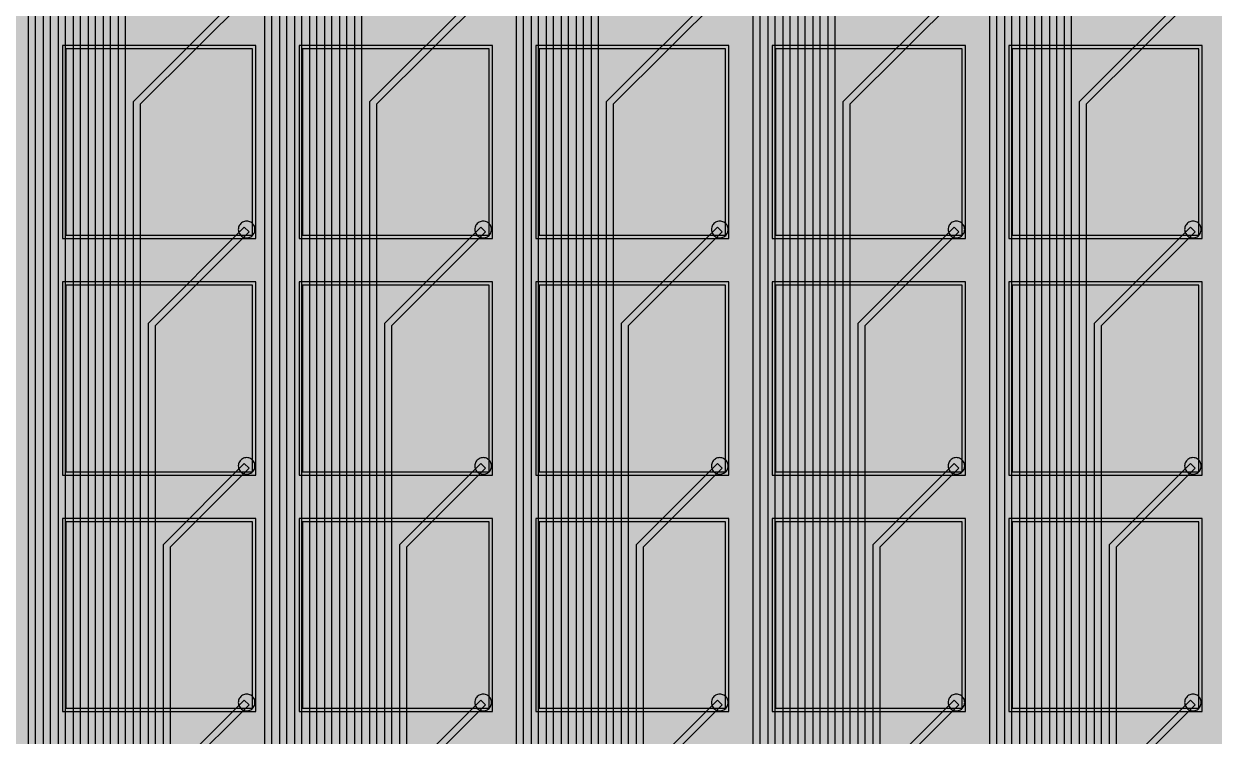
# Model space of a CAD drawing. Header units: metres. Extents: x -7231 to 10969, y -37556 to 1873.
# Drawn here: x 1692.4 to 2049.6, y 848.6 to 1062.5 of the extents above; entities that cross this region are included whole.
import ezdxf

# ---------------------------------------------------------------- set-up
doc = ezdxf.new("R2010")
doc.units = ezdxf.units.M
for name, color, linetype in [('Etching', 1, 'CONTINUOUS'), ('EtchingPad', 2, 'CONTINUOUS'), ('Metal1', 4, 'CONTINUOUS'), ('Metal2', 3, 'CONTINUOUS'), ('Polyimide', 7, 'CONTINUOUS')]:
    doc.layers.add(name, color=color, linetype=linetype)

msp = doc.modelspace()

# ---------------------------------------------------------------- hatches: boundary and pattern name
at = {"layer": 'Polyimide'}
msp.add_hatch(color=7, dxfattribs=at).paths.add_polyline_path([(4065.69, -468), (4066.67, -501.99), (4068.51, -535.99), (4071.41, -569.99), (4075.54, -603.99), (4081.04, -637.99), (4088.01, -671.99), (4096.52, -705.98), (4106.62, -739.98), (4118.33, -773.98), (4131.63, -807.98), (4146.49, -841.98), (4162.87, -875.98), (4180.68, -909.97), (4199.83, -943.97), (4220.22, -977.97), (4241.73, -1011.97), (4264.21, -1045.97), (4287.52, -1079.96), (4311.51, -1113.96), (4336.01, -1147.96), (4360.86, -1181.96), (4385.88, -1215.96), (4410.89, -1249.96), (4435.74, -1283.95), (4460.24, -1317.95), (4484.23, -1351.95), (4507.54, -1385.95), (4530.02, -1419.95), (4551.53, -1453.94), (4571.92, -1487.94), (4591.07, -1521.94), (4608.88, -1555.94), (4625.26, -1589.94), (4640.12, -1623.94), (4653.42, -1657.93), (4665.13, -1691.93), (4675.23, -1725.93), (4683.74, -1759.93), (4690.71, -1793.93), (4696.21, -1827.93), (4700.34, -1861.92), (4703.24, -1895.92), (4705.08, -1929.92), (4706.06, -1963.92), (4706.44, -1997.92), (4706.5, -2031.91), (4706.5, -4793.02), (4709.95, -4838.39), (4720.22, -4882.71), (4737.08, -4924.98), (4760.13, -4964.2), (4788.85, -4999.49), (4822.58, -5030.03), (4860.53, -5055.12), (4901.85, -5074.18), (4901.85, -5074.18), (4970.68, -5105.23), (5034.7, -5145.26), (5092.76, -5193.54), (5143.8, -5249.19), (5186.89, -5311.2), (5221.24, -5378.44), (5246.23, -5449.69), (5261.41, -5523.66), (5266.5, -5599), (5261.41, -5674.34), (5246.23, -5748.31), (5221.24, -5819.56), (5186.89, -5886.8), (5143.8, -5948.81), (5092.76, -6004.46), (5034.7, -6052.74), (4970.68, -6092.77), (4901.85, -6123.82), (4860.53, -6142.88), (4822.58, -6167.97), (4788.85, -6198.51), (4760.13, -6233.8), (4737.08, -6273.02), (4720.22, -6315.29), (4709.95, -6359.61), (4706.5, -6404.98), (4706.5, -9221.52), (4709.95, -9266.88), (4720.22, -9311.21), (4737.08, -9353.47), (4760.13, -9392.7), (4788.85, -9427.98), (4822.58, -9458.52), (4860.53, -9483.61), (4901.85, -9502.67), (4970.68, -9533.72), (5034.7, -9573.75), (5092.76, -9622.03), (5143.8, -9677.68), (5186.89, -9739.69), (5221.24, -9806.94), (5246.23, -9878.19), (5261.41, -9952.16), (5266.5, -10027.49), (5261.41, -10102.83), (5246.23, -10176.8), (5221.24, -10248.05), (5186.89, -10315.3), (5143.8, -10377.31), (5092.76, -10432.96), (5034.7, -10481.24), (4970.68, -10521.27), (4901.85, -10552.32), (4860.53, -10571.38), (4822.58, -10596.46), (4788.85, -10627), (4760.13, -10662.29), (4737.08, -10701.52), (4720.22, -10743.78), (4709.95, -10788.1), (4706.5, -10833.47), (4706.5, -13650.01), (4709.95, -13695.38), (4720.22, -13739.7), (4737.08, -13781.96), (4760.13, -13821.19), (4788.85, -13856.48), (4822.58, -13887.02), (4860.53, -13912.11), (4901.85, -13931.17), (4970.68, -13962.22), (5034.7, -14002.25), (5092.76, -14050.53), (5143.8, -14106.18), (5186.89, -14168.19), (5221.24, -14235.43), (5246.23, -14306.68), (5261.41, -14380.65), (5266.5, -14455.99), (5261.41, -14531.33), (5246.23, -14605.29), (5221.24, -14676.55), (5186.89, -14743.79), (5143.8, -14805.8), (5092.76, -14861.45), (5034.7, -14909.73), (4970.68, -14949.76), (4901.85, -14980.81), (4860.53, -14999.87), (4822.58, -15024.96), (4788.85, -15055.5), (4760.13, -15090.79), (4737.08, -15130.01), (4720.22, -15172.27), (4709.95, -15216.6), (4706.5, -15261.97), (4706.5, -15455.99), (4720.95, -15750.04), (4764.14, -16041.26), (4835.68, -16326.84), (4934.86, -16604.04), (5060.74, -16870.18), (5212.09, -17122.7), (5387.47, -17359.17), (5585.18, -17577.31), (5803.32, -17775.02), (6039.79, -17950.4), (6292.31, -18101.75), (6558.45, -18227.63), (6835.65, -18326.81), (7121.23, -18398.34), (7412.45, -18441.54), (7706.5, -18455.99), (9969.01, -18455.99), (10047.42, -18459.84), (10125.08, -18471.36), (10201.23, -18490.44), (10275.15, -18516.89), (10346.12, -18550.45), (10413.46, -18590.81), (10476.52, -18637.58), (10534.69, -18690.3), (10587.41, -18748.47), (10634.18, -18811.53), (10674.54, -18878.87), (10708.11, -18949.84), (10734.56, -19023.76), (10753.63, -19099.92), (10765.15, -19177.58), (10769.01, -19255.99), (10769.01, -20895.8), (10730.24, -20951.41), (10694.6, -21009.08), (10662.21, -21068.63), (10633.17, -21129.89), (10607.55, -21192.66), (10585.45, -21256.74), (10566.93, -21321.96), (10552.05, -21388.09), (10540.84, -21454.95), (10533.35, -21522.33), (10529.6, -21590.02), (10529.6, -21657.81), (10533.35, -21725.5), (10540.84, -21792.87), (10552.05, -21859.73), (10566.93, -21925.87), (10585.45, -21991.08), (10607.55, -22055.17), (10633.17, -22117.94), (10662.21, -22179.19), (10694.6, -22238.74), (10730.24, -22296.41), (10769.01, -22352.03), (10769.01, -32454.24), (10728.74, -32510.49), (10691.72, -32568.92), (10658.05, -32629.35), (10627.85, -32691.58), (10601.2, -32755.42), (10578.21, -32820.67), (10558.93, -32887.1), (10543.44, -32954.52), (10531.77, -33022.71), (10523.97, -33091.44), (10520.07, -33160.51), (10520.07, -33229.69), (10523.97, -33298.75), (10531.77, -33367.49), (10543.44, -33435.67), (10558.93, -33503.09), (10578.21, -33569.53), (10601.2, -33634.77), (10627.85, -33698.61), (10658.05, -33760.85), (10691.72, -33821.28), (10728.74, -33879.71), (10769.01, -33935.96), (10769.01, -36556), (10765.15, -36634.41), (10753.63, -36712.07), (10734.56, -36788.23), (10708.11, -36862.15), (10674.54, -36933.12), (10634.18, -37000.46), (10587.41, -37063.51), (10534.69, -37121.69), (10476.52, -37174.41), (10413.46, -37221.18), (10346.12, -37261.54), (10275.15, -37295.1), (10201.23, -37321.55), (10125.08, -37340.63), (10047.42, -37352.15), (9969.01, -37356), (-6231.01, -37356), (-6309.42, -37352.15), (-6387.08, -37340.63), (-6463.23, -37321.55), (-6537.15, -37295.1), (-6608.12, -37261.54), (-6675.46, -37221.18), (-6738.52, -37174.41), (-6796.69, -37121.69), (-6849.41, -37063.51), (-6896.18, -37000.46), (-6936.54, -36933.12), (-6970.11, -36862.15), (-6996.56, -36788.23), (-7015.63, -36712.07), (-7027.15, -36634.41), (-7031.01, -36556), (-7031.01, -33936), (-6990.74, -33879.75), (-6953.7, -33821.31), (-6920.03, -33760.88), (-6889.82, -33698.64), (-6863.18, -33634.8), (-6840.18, -33569.55), (-6820.9, -33503.11), (-6805.4, -33435.69), (-6793.74, -33367.49), (-6785.94, -33298.75), (-6782.03, -33229.68), (-6782.03, -33160.5), (-6785.94, -33091.43), (-6793.74, -33022.69), (-6805.4, -32954.5), (-6820.9, -32887.07), (-6840.18, -32820.63), (-6863.18, -32755.39), (-6889.82, -32691.54), (-6920.03, -32629.3), (-6953.7, -32568.87), (-6990.74, -32510.43), (-7031.01, -32454.18), (-7031.01, -22364.83), (-6990.74, -22308.58), (-6953.7, -22250.14), (-6920.03, -22189.71), (-6889.82, -22127.47), (-6863.18, -22063.62), (-6840.18, -21998.38), (-6820.9, -21931.94), (-6805.4, -21864.51), (-6793.74, -21796.32), (-6785.94, -21727.58), (-6782.03, -21658.51), (-6782.03, -21589.33), (-6785.94, -21520.26), (-6793.74, -21451.52), (-6805.4, -21383.32), (-6820.9, -21315.9), (-6840.18, -21249.46), (-6863.18, -21184.21), (-6889.82, -21120.37), (-6920.03, -21058.13), (-6953.7, -20997.7), (-6990.74, -20939.26), (-7031.01, -20883.01), (-7031.01, -19255.99), (-7027.15, -19177.58), (-7015.63, -19099.92), (-6996.56, -19023.76), (-6970.11, -18949.84), (-6936.54, -18878.87), (-6896.18, -18811.53), (-6849.41, -18748.47), (-6796.69, -18690.3), (-6738.52, -18637.58), (-6675.46, -18590.81), (-6608.12, -18550.45), (-6537.15, -18516.89), (-6463.23, -18490.44), (-6387.08, -18471.36), (-6309.42, -18459.84), (-6231.01, -18455.99), (-3968.5, -18455.99), (-3674.45, -18441.54), (-3383.23, -18398.34), (-3097.65, -18326.81), (-2820.45, -18227.63), (-2554.31, -18101.75), (-2301.79, -17950.4), (-2065.32, -17775.02), (-1847.18, -17577.31), (-1649.47, -17359.17), (-1474.09, -17122.7), (-1322.74, -16870.18), (-1196.86, -16604.04), (-1097.68, -16326.84), (-1026.14, -16041.26), (-982.95, -15750.04), (-968.5, -15455.99), (-968.5, -15261.97), (-971.95, -15216.6), (-982.22, -15172.27), (-999.08, -15130.01), (-1022.13, -15090.79), (-1050.85, -15055.5), (-1084.58, -15024.96), (-1122.53, -14999.87), (-1163.85, -14980.81), (-1232.68, -14949.76), (-1296.7, -14909.73), (-1354.76, -14861.45), (-1405.8, -14805.8), (-1448.89, -14743.79), (-1483.24, -14676.55), (-1508.23, -14605.29), (-1523.41, -14531.33), (-1528.5, -14455.99), (-1523.41, -14380.65), (-1508.23, -14306.68), (-1483.24, -14235.43), (-1448.89, -14168.19), (-1405.8, -14106.18), (-1354.76, -14050.53), (-1296.7, -14002.25), (-1232.68, -13962.22), (-1163.85, -13931.17), (-1122.53, -13912.11), (-1084.58, -13887.02), (-1050.85, -13856.48), (-1022.13, -13821.19), (-999.08, -13781.96), (-982.22, -13739.7), (-971.95, -13695.38), (-968.5, -13650.01), (-968.5, -12309.64), (-971.95, -12264.27), (-982.22, -12219.94), (-999.08, -12177.68), (-1022.13, -12138.46), (-1050.85, -12103.17), (-1084.58, -12072.63), (-1122.53, -12047.54), (-1163.85, -12028.48), (-1232.68, -11997.43), (-1296.7, -11957.4), (-1354.76, -11909.12), (-1405.8, -11853.47), (-1448.89, -11791.46), (-1483.24, -11724.22), (-1508.23, -11652.96), (-1523.41, -11579), (-1528.5, -11503.66), (-1523.41, -11428.32), (-1508.23, -11354.35), (-1483.24, -11283.1), (-1448.89, -11215.86), (-1405.8, -11153.85), (-1354.76, -11098.2), (-1296.7, -11049.92), (-1232.68, -11009.89), (-1163.85, -10978.84), (-1122.53, -10959.78), (-1084.58, -10934.69), (-1050.85, -10904.15), (-1022.13, -10868.86), (-999.08, -10829.63), (-982.22, -10787.37), (-971.95, -10743.05), (-968.5, -10697.68), (-968.5, -9357.31), (-971.95, -9311.94), (-982.22, -9267.62), (-999.08, -9225.35), (-1022.13, -9186.13), (-1050.85, -9150.84), (-1084.58, -9120.3), (-1122.53, -9095.21), (-1163.85, -9076.15), (-1163.85, -9076.15), (-1232.68, -9045.1), (-1296.7, -9005.07), (-1354.76, -8956.79), (-1405.8, -8901.14), (-1448.89, -8839.13), (-1483.24, -8771.89), (-1508.23, -8700.64), (-1523.41, -8626.67), (-1528.5, -8551.33), (-1523.41, -8475.99), (-1508.23, -8402.02), (-1483.24, -8330.77), (-1448.89, -8263.53), (-1405.8, -8201.52), (-1354.76, -8145.87), (-1296.7, -8097.59), (-1232.68, -8057.56), (-1163.85, -8026.51), (-1163.85, -8026.51), (-1122.53, -8007.45), (-1084.58, -7982.36), (-1050.85, -7951.82), (-1022.13, -7916.53), (-999.08, -7877.31), (-982.22, -7835.04), (-971.95, -7790.72), (-968.5, -7745.35), (-968.5, -6404.98), (-971.95, -6359.61), (-982.22, -6315.29), (-999.08, -6273.02), (-1022.13, -6233.8), (-1050.85, -6198.51), (-1084.58, -6167.97), (-1122.53, -6142.88), (-1163.85, -6123.82), (-1163.85, -6123.82), (-1232.68, -6092.77), (-1296.7, -6052.74), (-1354.76, -6004.46), (-1405.8, -5948.81), (-1448.89, -5886.8), (-1483.24, -5819.56), (-1508.23, -5748.31), (-1523.41, -5674.34), (-1528.5, -5599), (-1523.41, -5523.66), (-1508.23, -5449.69), (-1483.24, -5378.44), (-1448.89, -5311.2), (-1405.8, -5249.19), (-1354.76, -5193.54), (-1296.7, -5145.26), (-1232.68, -5105.23), (-1163.85, -5074.18), (-1163.85, -5074.18), (-1122.53, -5055.12), (-1084.58, -5030.03), (-1050.85, -4999.49), (-1022.13, -4964.2), (-999.08, -4924.98), (-982.22, -4882.71), (-971.95, -4838.39), (-968.5, -4793.02), (-968.5, -2031.91), (-968.44, -1997.92), (-968.06, -1963.92), (-967.05, -1929.92), (-965.18, -1895.92), (-962.22, -1861.92), (-958.01, -1827.93), (-952.41, -1793.93), (-945.31, -1759.93), (-936.64, -1725.93), (-926.35, -1691.93), (-914.43, -1657.93), (-900.88, -1623.94), (-885.74, -1589.94), (-869.05, -1555.94), (-850.91, -1521.94), (-831.4, -1487.94), (-810.63, -1453.94), (-788.72, -1419.95), (-765.82, -1385.95), (-742.07, -1351.95), (-717.63, -1317.95), (-692.67, -1283.95), (-667.36, -1249.96), (-641.88, -1215.96), (-616.39, -1181.96), (-591.08, -1147.96), (-566.12, -1113.96), (-541.68, -1079.96), (-517.93, -1045.97), (-495.03, -1011.97), (-473.12, -977.97), (-452.35, -943.97), (-432.84, -909.97), (-414.7, -875.98), (-398.01, -841.98), (-382.87, -807.98), (-369.32, -773.98), (-357.4, -739.98), (-347.11, -705.98), (-338.44, -671.99), (-331.34, -637.99), (-325.74, -603.99), (-321.53, -569.99), (-318.57, -535.99), (-316.7, -501.99), (-315.69, -468), (-315.31, -434), (-315.25, -400), (-315.25, 401), (-315.25, 451), (-315.25, 1644), (-270.25, 1644), (-270.03, 1637.13), (-269.35, 1630.29), (-268.23, 1623.52), (-266.67, 1616.82), (-264.68, 1610.25), (-262.26, 1603.82), (-259.42, 1597.56), (-256.18, 1591.5), (-252.55, 1585.67), (-248.55, 1580.08), (-244.19, 1574.77), (-239.5, 1569.75), (-234.48, 1565.06), (-229.17, 1560.7), (-223.58, 1556.7), (-217.75, 1553.07), (-211.69, 1549.83), (-205.43, 1546.99), (-199, 1544.57), (-192.43, 1542.58), (-185.73, 1541.02), (-178.96, 1539.9), (-172.12, 1539.22), (-165.25, 1539), (-158.38, 1539.22), (-151.54, 1539.9), (-144.77, 1541.02), (-138.07, 1542.58), (-131.5, 1544.57), (-125.07, 1546.99), (-118.81, 1549.83), (-112.75, 1553.07), (-106.92, 1556.7), (-101.33, 1560.7), (-96.02, 1565.06), (-91, 1569.75), (-86.31, 1574.77), (-81.95, 1580.08), (-77.95, 1585.67), (-74.32, 1591.5), (-71.08, 1597.56), (-68.24, 1603.82), (-65.82, 1610.25), (-63.83, 1616.82), (-62.27, 1623.52), (-61.15, 1630.29), (-60.47, 1637.13), (-60.25, 1644), (1853, 1644), (1853, 1573), (3815.25, 1573), (3815.46, 1579.54), (3816.11, 1586.05), (3817.17, 1592.51), (3818.66, 1598.88), (3820.56, 1605.14), (3822.86, 1611.27), (3825.56, 1617.23), (3828.65, 1623), (3832.1, 1628.56), (3835.91, 1633.88), (3840.07, 1638.93), (3844.54, 1643.71), (3849.32, 1648.18), (3854.37, 1652.34), (3859.69, 1656.15), (3865.25, 1659.6), (3871.02, 1662.69), (3876.98, 1665.39), (3883.11, 1667.69), (3889.37, 1669.59), (3895.74, 1671.08), (3902.2, 1672.14), (3908.71, 1672.79), (3915.25, 1673), (3921.79, 1672.79), (3928.3, 1672.14), (3934.76, 1671.08), (3941.13, 1669.59), (3947.39, 1667.69), (3953.52, 1665.39), (3959.48, 1662.69), (3965.25, 1659.6), (3970.81, 1656.15), (3976.13, 1652.34), (3981.18, 1648.18), (3985.96, 1643.71), (3990.43, 1638.93), (3994.59, 1633.88), (3998.4, 1628.56), (4001.85, 1623), (4004.94, 1617.23), (4007.64, 1611.27), (4009.94, 1605.14), (4011.84, 1598.88), (4013.33, 1592.51), (4014.39, 1586.05), (4015.04, 1579.54), (4015.25, 1573), (4065.25, 1573), (4065.25, 451), (4065.25, 401), (4065.25, -400), (4065.31, -434), (4065.69, -468)])

# ---------------------------------------------------------------- linework, layer by layer
at = {"layer": 'Etching'}
for points in [[(1756.75, 1000.75), (1756.77, 1000.42), (1756.84, 1000.1), (1756.94, 999.79), (1757.08, 999.5), (1757.27, 999.23), (1757.48, 998.98), (1757.73, 998.77), (1758, 998.58), (1758.29, 998.44), (1758.6, 998.34), (1758.92, 998.27), (1759.25, 998.25), (1759.58, 998.27), (1759.9, 998.34), (1760.21, 998.44), (1760.5, 998.58), (1760.77, 998.77), (1761.02, 998.98), (1761.23, 999.23), (1761.42, 999.5), (1761.56, 999.79), (1761.66, 1000.1), (1761.73, 1000.42), (1761.75, 1000.75), (1761.73, 1001.08), (1761.66, 1001.4), (1761.56, 1001.71), (1761.42, 1002), (1761.23, 1002.27), (1761.02, 1002.52), (1760.77, 1002.73), (1760.5, 1002.92), (1760.21, 1003.06), (1759.9, 1003.16), (1759.58, 1003.23), (1759.25, 1003.25), (1758.92, 1003.23), (1758.6, 1003.16), (1758.29, 1003.06), (1758, 1002.92), (1757.73, 1002.73), (1757.48, 1002.52), (1757.27, 1002.27), (1757.08, 1002), (1756.94, 1001.71), (1756.84, 1001.4), (1756.77, 1001.08), (1756.75, 1000.75)], [(1827.75, 1000.75), (1827.77, 1000.42), (1827.84, 1000.1), (1827.94, 999.79), (1828.08, 999.5), (1828.27, 999.23), (1828.48, 998.98), (1828.73, 998.77), (1829, 998.58), (1829.29, 998.44), (1829.6, 998.34), (1829.92, 998.27), (1830.25, 998.25), (1830.58, 998.27), (1830.9, 998.34), (1831.21, 998.44), (1831.5, 998.58), (1831.77, 998.77), (1832.02, 998.98), (1832.23, 999.23), (1832.42, 999.5), (1832.56, 999.79), (1832.66, 1000.1), (1832.73, 1000.42), (1832.75, 1000.75), (1832.73, 1001.08), (1832.66, 1001.4), (1832.56, 1001.71), (1832.42, 1002), (1832.23, 1002.27), (1832.02, 1002.52), (1831.77, 1002.73), (1831.5, 1002.92), (1831.21, 1003.06), (1830.9, 1003.16), (1830.58, 1003.23), (1830.25, 1003.25), (1829.92, 1003.23), (1829.6, 1003.16), (1829.29, 1003.06), (1829, 1002.92), (1828.73, 1002.73), (1828.48, 1002.52), (1828.27, 1002.27), (1828.08, 1002), (1827.94, 1001.71), (1827.84, 1001.4), (1827.77, 1001.08), (1827.75, 1000.75)], [(1898.75, 1000.75), (1898.77, 1000.42), (1898.84, 1000.1), (1898.94, 999.79), (1899.08, 999.5), (1899.27, 999.23), (1899.48, 998.98), (1899.73, 998.77), (1900, 998.58), (1900.29, 998.44), (1900.6, 998.34), (1900.92, 998.27), (1901.25, 998.25), (1901.58, 998.27), (1901.9, 998.34), (1902.21, 998.44), (1902.5, 998.58), (1902.77, 998.77), (1903.02, 998.98), (1903.23, 999.23), (1903.42, 999.5), (1903.56, 999.79), (1903.66, 1000.1), (1903.73, 1000.42), (1903.75, 1000.75), (1903.73, 1001.08), (1903.66, 1001.4), (1903.56, 1001.71), (1903.42, 1002), (1903.23, 1002.27), (1903.02, 1002.52), (1902.77, 1002.73), (1902.5, 1002.92), (1902.21, 1003.06), (1901.9, 1003.16), (1901.58, 1003.23), (1901.25, 1003.25), (1900.92, 1003.23), (1900.6, 1003.16), (1900.29, 1003.06), (1900, 1002.92), (1899.73, 1002.73), (1899.48, 1002.52), (1899.27, 1002.27), (1899.08, 1002), (1898.94, 1001.71), (1898.84, 1001.4), (1898.77, 1001.08), (1898.75, 1000.75)], [(1969.75, 1000.75), (1969.77, 1000.42), (1969.84, 1000.1), (1969.94, 999.79), (1970.08, 999.5), (1970.27, 999.23), (1970.48, 998.98), (1970.73, 998.77), (1971, 998.58), (1971.29, 998.44), (1971.6, 998.34), (1971.92, 998.27), (1972.25, 998.25), (1972.58, 998.27), (1972.9, 998.34), (1973.21, 998.44), (1973.5, 998.58), (1973.77, 998.77), (1974.02, 998.98), (1974.23, 999.23), (1974.42, 999.5), (1974.56, 999.79), (1974.66, 1000.1), (1974.73, 1000.42), (1974.75, 1000.75), (1974.73, 1001.08), (1974.66, 1001.4), (1974.56, 1001.71), (1974.42, 1002), (1974.23, 1002.27), (1974.02, 1002.52), (1973.77, 1002.73), (1973.5, 1002.92), (1973.21, 1003.06), (1972.9, 1003.16), (1972.58, 1003.23), (1972.25, 1003.25), (1971.92, 1003.23), (1971.6, 1003.16), (1971.29, 1003.06), (1971, 1002.92), (1970.73, 1002.73), (1970.48, 1002.52), (1970.27, 1002.27), (1970.08, 1002), (1969.94, 1001.71), (1969.84, 1001.4), (1969.77, 1001.08), (1969.75, 1000.75)], [(2040.75, 1000.75), (2040.77, 1000.42), (2040.84, 1000.1), (2040.94, 999.79), (2041.08, 999.5), (2041.27, 999.23), (2041.48, 998.98), (2041.73, 998.77), (2042, 998.58), (2042.29, 998.44), (2042.6, 998.34), (2042.92, 998.27), (2043.25, 998.25), (2043.58, 998.27), (2043.9, 998.34), (2044.21, 998.44), (2044.5, 998.58), (2044.77, 998.77), (2045.02, 998.98), (2045.23, 999.23), (2045.42, 999.5), (2045.56, 999.79), (2045.66, 1000.1), (2045.73, 1000.42), (2045.75, 1000.75), (2045.73, 1001.08), (2045.66, 1001.4), (2045.56, 1001.71), (2045.42, 1002), (2045.23, 1002.27), (2045.02, 1002.52), (2044.77, 1002.73), (2044.5, 1002.92), (2044.21, 1003.06), (2043.9, 1003.16), (2043.58, 1003.23), (2043.25, 1003.25), (2042.92, 1003.23), (2042.6, 1003.16), (2042.29, 1003.06), (2042, 1002.92), (2041.73, 1002.73), (2041.48, 1002.52), (2041.27, 1002.27), (2041.08, 1002), (2040.94, 1001.71), (2040.84, 1001.4), (2040.77, 1001.08), (2040.75, 1000.75)], [(1756.75, 929.75), (1756.77, 929.42), (1756.84, 929.1), (1756.94, 928.79), (1757.08, 928.5), (1757.27, 928.23), (1757.48, 927.98), (1757.73, 927.77), (1758, 927.58), (1758.29, 927.44), (1758.6, 927.34), (1758.92, 927.27), (1759.25, 927.25), (1759.58, 927.27), (1759.9, 927.34), (1760.21, 927.44), (1760.5, 927.58), (1760.77, 927.77), (1761.02, 927.98), (1761.23, 928.23), (1761.42, 928.5), (1761.56, 928.79), (1761.66, 929.1), (1761.73, 929.42), (1761.75, 929.75), (1761.73, 930.08), (1761.66, 930.4), (1761.56, 930.71), (1761.42, 931), (1761.23, 931.27), (1761.02, 931.52), (1760.77, 931.73), (1760.5, 931.92), (1760.21, 932.06), (1759.9, 932.16), (1759.58, 932.23), (1759.25, 932.25), (1758.92, 932.23), (1758.6, 932.16), (1758.29, 932.06), (1758, 931.92), (1757.73, 931.73), (1757.48, 931.52), (1757.27, 931.27), (1757.08, 931), (1756.94, 930.71), (1756.84, 930.4), (1756.77, 930.08), (1756.75, 929.75)], [(1827.75, 929.75), (1827.77, 929.42), (1827.84, 929.1), (1827.94, 928.79), (1828.08, 928.5), (1828.27, 928.23), (1828.48, 927.98), (1828.73, 927.77), (1829, 927.58), (1829.29, 927.44), (1829.6, 927.34), (1829.92, 927.27), (1830.25, 927.25), (1830.58, 927.27), (1830.9, 927.34), (1831.21, 927.44), (1831.5, 927.58), (1831.77, 927.77), (1832.02, 927.98), (1832.23, 928.23), (1832.42, 928.5), (1832.56, 928.79), (1832.66, 929.1), (1832.73, 929.42), (1832.75, 929.75), (1832.73, 930.08), (1832.66, 930.4), (1832.56, 930.71), (1832.42, 931), (1832.23, 931.27), (1832.02, 931.52), (1831.77, 931.73), (1831.5, 931.92), (1831.21, 932.06), (1830.9, 932.16), (1830.58, 932.23), (1830.25, 932.25), (1829.92, 932.23), (1829.6, 932.16), (1829.29, 932.06), (1829, 931.92), (1828.73, 931.73), (1828.48, 931.52), (1828.27, 931.27), (1828.08, 931), (1827.94, 930.71), (1827.84, 930.4), (1827.77, 930.08), (1827.75, 929.75)], [(1898.75, 929.75), (1898.77, 929.42), (1898.84, 929.1), (1898.94, 928.79), (1899.08, 928.5), (1899.27, 928.23), (1899.48, 927.98), (1899.73, 927.77), (1900, 927.58), (1900.29, 927.44), (1900.6, 927.34), (1900.92, 927.27), (1901.25, 927.25), (1901.58, 927.27), (1901.9, 927.34), (1902.21, 927.44), (1902.5, 927.58), (1902.77, 927.77), (1903.02, 927.98), (1903.23, 928.23), (1903.42, 928.5), (1903.56, 928.79), (1903.66, 929.1), (1903.73, 929.42), (1903.75, 929.75), (1903.73, 930.08), (1903.66, 930.4), (1903.56, 930.71), (1903.42, 931), (1903.23, 931.27), (1903.02, 931.52), (1902.77, 931.73), (1902.5, 931.92), (1902.21, 932.06), (1901.9, 932.16), (1901.58, 932.23), (1901.25, 932.25), (1900.92, 932.23), (1900.6, 932.16), (1900.29, 932.06), (1900, 931.92), (1899.73, 931.73), (1899.48, 931.52), (1899.27, 931.27), (1899.08, 931), (1898.94, 930.71), (1898.84, 930.4), (1898.77, 930.08), (1898.75, 929.75)], [(1969.75, 929.75), (1969.77, 929.42), (1969.84, 929.1), (1969.94, 928.79), (1970.08, 928.5), (1970.27, 928.23), (1970.48, 927.98), (1970.73, 927.77), (1971, 927.58), (1971.29, 927.44), (1971.6, 927.34), (1971.92, 927.27), (1972.25, 927.25), (1972.58, 927.27), (1972.9, 927.34), (1973.21, 927.44), (1973.5, 927.58), (1973.77, 927.77), (1974.02, 927.98), (1974.23, 928.23), (1974.42, 928.5), (1974.56, 928.79), (1974.66, 929.1), (1974.73, 929.42), (1974.75, 929.75), (1974.73, 930.08), (1974.66, 930.4), (1974.56, 930.71), (1974.42, 931), (1974.23, 931.27), (1974.02, 931.52), (1973.77, 931.73), (1973.5, 931.92), (1973.21, 932.06), (1972.9, 932.16), (1972.58, 932.23), (1972.25, 932.25), (1971.92, 932.23), (1971.6, 932.16), (1971.29, 932.06), (1971, 931.92), (1970.73, 931.73), (1970.48, 931.52), (1970.27, 931.27), (1970.08, 931), (1969.94, 930.71), (1969.84, 930.4), (1969.77, 930.08), (1969.75, 929.75)], [(2040.75, 929.75), (2040.77, 929.42), (2040.84, 929.1), (2040.94, 928.79), (2041.08, 928.5), (2041.27, 928.23), (2041.48, 927.98), (2041.73, 927.77), (2042, 927.58), (2042.29, 927.44), (2042.6, 927.34), (2042.92, 927.27), (2043.25, 927.25), (2043.58, 927.27), (2043.9, 927.34), (2044.21, 927.44), (2044.5, 927.58), (2044.77, 927.77), (2045.02, 927.98), (2045.23, 928.23), (2045.42, 928.5), (2045.56, 928.79), (2045.66, 929.1), (2045.73, 929.42), (2045.75, 929.75), (2045.73, 930.08), (2045.66, 930.4), (2045.56, 930.71), (2045.42, 931), (2045.23, 931.27), (2045.02, 931.52), (2044.77, 931.73), (2044.5, 931.92), (2044.21, 932.06), (2043.9, 932.16), (2043.58, 932.23), (2043.25, 932.25), (2042.92, 932.23), (2042.6, 932.16), (2042.29, 932.06), (2042, 931.92), (2041.73, 931.73), (2041.48, 931.52), (2041.27, 931.27), (2041.08, 931), (2040.94, 930.71), (2040.84, 930.4), (2040.77, 930.08), (2040.75, 929.75)], [(1756.75, 858.75), (1756.77, 858.42), (1756.84, 858.1), (1756.94, 857.79), (1757.08, 857.5), (1757.27, 857.23), (1757.48, 856.98), (1757.73, 856.77), (1758, 856.58), (1758.29, 856.44), (1758.6, 856.34), (1758.92, 856.27), (1759.25, 856.25), (1759.58, 856.27), (1759.9, 856.34), (1760.21, 856.44), (1760.5, 856.58), (1760.77, 856.77), (1761.02, 856.98), (1761.23, 857.23), (1761.42, 857.5), (1761.56, 857.79), (1761.66, 858.1), (1761.73, 858.42), (1761.75, 858.75), (1761.73, 859.08), (1761.66, 859.4), (1761.56, 859.71), (1761.42, 860), (1761.23, 860.27), (1761.02, 860.52), (1760.77, 860.73), (1760.5, 860.92), (1760.21, 861.06), (1759.9, 861.16), (1759.58, 861.23), (1759.25, 861.25), (1758.92, 861.23), (1758.6, 861.16), (1758.29, 861.06), (1758, 860.92), (1757.73, 860.73), (1757.48, 860.52), (1757.27, 860.27), (1757.08, 860), (1756.94, 859.71), (1756.84, 859.4), (1756.77, 859.08), (1756.75, 858.75)], [(1827.75, 858.75), (1827.77, 858.42), (1827.84, 858.1), (1827.94, 857.79), (1828.08, 857.5), (1828.27, 857.23), (1828.48, 856.98), (1828.73, 856.77), (1829, 856.58), (1829.29, 856.44), (1829.6, 856.34), (1829.92, 856.27), (1830.25, 856.25), (1830.58, 856.27), (1830.9, 856.34), (1831.21, 856.44), (1831.5, 856.58), (1831.77, 856.77), (1832.02, 856.98), (1832.23, 857.23), (1832.42, 857.5), (1832.56, 857.79), (1832.66, 858.1), (1832.73, 858.42), (1832.75, 858.75), (1832.73, 859.08), (1832.66, 859.4), (1832.56, 859.71), (1832.42, 860), (1832.23, 860.27), (1832.02, 860.52), (1831.77, 860.73), (1831.5, 860.92), (1831.21, 861.06), (1830.9, 861.16), (1830.58, 861.23), (1830.25, 861.25), (1829.92, 861.23), (1829.6, 861.16), (1829.29, 861.06), (1829, 860.92), (1828.73, 860.73), (1828.48, 860.52), (1828.27, 860.27), (1828.08, 860), (1827.94, 859.71), (1827.84, 859.4), (1827.77, 859.08), (1827.75, 858.75)], [(1898.75, 858.75), (1898.77, 858.42), (1898.84, 858.1), (1898.94, 857.79), (1899.08, 857.5), (1899.27, 857.23), (1899.48, 856.98), (1899.73, 856.77), (1900, 856.58), (1900.29, 856.44), (1900.6, 856.34), (1900.92, 856.27), (1901.25, 856.25), (1901.58, 856.27), (1901.9, 856.34), (1902.21, 856.44), (1902.5, 856.58), (1902.77, 856.77), (1903.02, 856.98), (1903.23, 857.23), (1903.42, 857.5), (1903.56, 857.79), (1903.66, 858.1), (1903.73, 858.42), (1903.75, 858.75), (1903.73, 859.08), (1903.66, 859.4), (1903.56, 859.71), (1903.42, 860), (1903.23, 860.27), (1903.02, 860.52), (1902.77, 860.73), (1902.5, 860.92), (1902.21, 861.06), (1901.9, 861.16), (1901.58, 861.23), (1901.25, 861.25), (1900.92, 861.23), (1900.6, 861.16), (1900.29, 861.06), (1900, 860.92), (1899.73, 860.73), (1899.48, 860.52), (1899.27, 860.27), (1899.08, 860), (1898.94, 859.71), (1898.84, 859.4), (1898.77, 859.08), (1898.75, 858.75)], [(1969.75, 858.75), (1969.77, 858.42), (1969.84, 858.1), (1969.94, 857.79), (1970.08, 857.5), (1970.27, 857.23), (1970.48, 856.98), (1970.73, 856.77), (1971, 856.58), (1971.29, 856.44), (1971.6, 856.34), (1971.92, 856.27), (1972.25, 856.25), (1972.58, 856.27), (1972.9, 856.34), (1973.21, 856.44), (1973.5, 856.58), (1973.77, 856.77), (1974.02, 856.98), (1974.23, 857.23), (1974.42, 857.5), (1974.56, 857.79), (1974.66, 858.1), (1974.73, 858.42), (1974.75, 858.75), (1974.73, 859.08), (1974.66, 859.4), (1974.56, 859.71), (1974.42, 860), (1974.23, 860.27), (1974.02, 860.52), (1973.77, 860.73), (1973.5, 860.92), (1973.21, 861.06), (1972.9, 861.16), (1972.58, 861.23), (1972.25, 861.25), (1971.92, 861.23), (1971.6, 861.16), (1971.29, 861.06), (1971, 860.92), (1970.73, 860.73), (1970.48, 860.52), (1970.27, 860.27), (1970.08, 860), (1969.94, 859.71), (1969.84, 859.4), (1969.77, 859.08), (1969.75, 858.75)], [(2040.75, 858.75), (2040.77, 858.42), (2040.84, 858.1), (2040.94, 857.79), (2041.08, 857.5), (2041.27, 857.23), (2041.48, 856.98), (2041.73, 856.77), (2042, 856.58), (2042.29, 856.44), (2042.6, 856.34), (2042.92, 856.27), (2043.25, 856.25), (2043.58, 856.27), (2043.9, 856.34), (2044.21, 856.44), (2044.5, 856.58), (2044.77, 856.77), (2045.02, 856.98), (2045.23, 857.23), (2045.42, 857.5), (2045.56, 857.79), (2045.66, 858.1), (2045.73, 858.42), (2045.75, 858.75), (2045.73, 859.08), (2045.66, 859.4), (2045.56, 859.71), (2045.42, 860), (2045.23, 860.27), (2045.02, 860.52), (2044.77, 860.73), (2044.5, 860.92), (2044.21, 861.06), (2043.9, 861.16), (2043.58, 861.23), (2043.25, 861.25), (2042.92, 861.23), (2042.6, 861.16), (2042.29, 861.06), (2042, 860.92), (2041.73, 860.73), (2041.48, 860.52), (2041.27, 860.27), (2041.08, 860), (2040.94, 859.71), (2040.84, 859.4), (2040.77, 859.08), (2040.75, 858.75)]]:
    msp.add_lwpolyline(points, close=True, dxfattribs=at)
at = {"layer": 'EtchingPad'}
for points in [[(1761, 1055), (1705, 1055), (1705, 999), (1761, 999), (1761, 1055)], [(1832, 1055), (1776, 1055), (1776, 999), (1832, 999), (1832, 1055)], [(1903, 1055), (1847, 1055), (1847, 999), (1903, 999), (1903, 1055)], [(1974, 1055), (1918, 1055), (1918, 999), (1974, 999), (1974, 1055)], [(2045, 1055), (1989, 1055), (1989, 999), (2045, 999), (2045, 1055)], [(1761, 984), (1705, 984), (1705, 928), (1761, 928), (1761, 984)], [(1832, 984), (1776, 984), (1776, 928), (1832, 928), (1832, 984)], [(1903, 984), (1847, 984), (1847, 928), (1903, 928), (1903, 984)], [(1974, 984), (1918, 984), (1918, 928), (1974, 928), (1974, 984)], [(2045, 984), (1989, 984), (1989, 928), (2045, 928), (2045, 984)], [(1761, 913), (1705, 913), (1705, 857), (1761, 857), (1761, 913)], [(1832, 913), (1776, 913), (1776, 857), (1832, 857), (1832, 913)], [(1903, 913), (1847, 913), (1847, 857), (1903, 857), (1903, 913)], [(1974, 913), (1918, 913), (1918, 857), (1974, 857), (1974, 913)], [(2045, 913), (1989, 913), (1989, 857), (2045, 857), (2045, 913)]]:
    msp.add_lwpolyline(points, close=True, dxfattribs=at)
at = {"layer": 'Metal1'}
for points in [[(1693.75, 501), (1693.75, 1504.66), (1758.54, 1569.46), (1759.96, 1568.04), (1695.75, 1503.84), (1695.75, 501)], [(1764.75, 501), (1764.75, 1504.66), (1829.54, 1569.46), (1830.96, 1568.04), (1766.75, 1503.84), (1766.75, 501)], [(1698.25, 501), (1698.25, 1438.16), (1758.54, 1498.46), (1759.96, 1497.04), (1700.25, 1437.34), (1700.25, 501)], [(1769.25, 501), (1769.25, 1438.16), (1829.54, 1498.46), (1830.96, 1497.04), (1771.25, 1437.34), (1771.25, 501)], [(1840.25, 501), (1840.25, 1438.16), (1900.54, 1498.46), (1901.96, 1497.04), (1842.25, 1437.34), (1842.25, 501)], [(1911.25, 501), (1911.25, 1438.16), (1971.54, 1498.46), (1972.96, 1497.04), (1913.25, 1437.34), (1913.25, 501)], [(1982.25, 501), (1982.25, 1438.16), (2042.54, 1498.46), (2043.96, 1497.04), (1984.25, 1437.34), (1984.25, 501)], [(1702.75, 501), (1702.75, 1371.66), (1758.54, 1427.46), (1759.96, 1426.04), (1704.75, 1370.84), (1704.75, 501)], [(1773.75, 501), (1773.75, 1371.66), (1829.54, 1427.46), (1830.96, 1426.04), (1775.75, 1370.84), (1775.75, 501)], [(1844.75, 501), (1844.75, 1371.66), (1900.54, 1427.46), (1901.96, 1426.04), (1846.75, 1370.84), (1846.75, 501)], [(1915.75, 501), (1915.75, 1371.66), (1971.54, 1427.46), (1972.96, 1426.04), (1917.75, 1370.84), (1917.75, 501)], [(1986.75, 501), (1986.75, 1371.66), (2042.54, 1427.46), (2043.96, 1426.04), (1988.75, 1370.84), (1988.75, 501)], [(1707.25, 501), (1707.25, 1305.16), (1758.54, 1356.46), (1759.96, 1355.04), (1709.25, 1304.34), (1709.25, 501)], [(1778.25, 501), (1778.25, 1305.16), (1829.54, 1356.46), (1830.96, 1355.04), (1780.25, 1304.34), (1780.25, 501)], [(1849.25, 501), (1849.25, 1305.16), (1900.54, 1356.46), (1901.96, 1355.04), (1851.25, 1304.34), (1851.25, 501)], [(1920.25, 501), (1920.25, 1305.16), (1971.54, 1356.46), (1972.96, 1355.04), (1922.25, 1304.34), (1922.25, 501)], [(1991.25, 501), (1991.25, 1305.16), (2042.54, 1356.46), (2043.96, 1355.04), (1993.25, 1304.34), (1993.25, 501)], [(1711.75, 501), (1711.75, 1238.66), (1758.54, 1285.46), (1759.96, 1284.04), (1713.75, 1237.84), (1713.75, 501)], [(1782.75, 501), (1782.75, 1238.66), (1829.54, 1285.46), (1830.96, 1284.04), (1784.75, 1237.84), (1784.75, 501)], [(1853.75, 501), (1853.75, 1238.66), (1900.54, 1285.46), (1901.96, 1284.04), (1855.75, 1237.84), (1855.75, 501)], [(1924.75, 501), (1924.75, 1238.66), (1971.54, 1285.46), (1972.96, 1284.04), (1926.75, 1237.84), (1926.75, 501)], [(1995.75, 501), (1995.75, 1238.66), (2042.54, 1285.46), (2043.96, 1284.04), (1997.75, 1237.84), (1997.75, 501)], [(1716.25, 501), (1716.25, 1172.16), (1758.54, 1214.46), (1759.96, 1213.04), (1718.25, 1171.34), (1718.25, 501)], [(1787.25, 501), (1787.25, 1172.16), (1829.54, 1214.46), (1830.96, 1213.04), (1789.25, 1171.34), (1789.25, 501)], [(1858.25, 501), (1858.25, 1172.16), (1900.54, 1214.46), (1901.96, 1213.04), (1860.25, 1171.34), (1860.25, 501)], [(1929.25, 501), (1929.25, 1172.16), (1971.54, 1214.46), (1972.96, 1213.04), (1931.25, 1171.34), (1931.25, 501)], [(2000.25, 501), (2000.25, 1172.16), (2042.54, 1214.46), (2043.96, 1213.04), (2002.25, 1171.34), (2002.25, 501)], [(1720.75, 501), (1720.75, 1105.66), (1758.54, 1143.46), (1759.96, 1142.04), (1722.75, 1104.84), (1722.75, 501)], [(1791.75, 501), (1791.75, 1105.66), (1829.54, 1143.46), (1830.96, 1142.04), (1793.75, 1104.84), (1793.75, 501)], [(1862.75, 501), (1862.75, 1105.66), (1900.54, 1143.46), (1901.96, 1142.04), (1864.75, 1104.84), (1864.75, 501)], [(1933.75, 501), (1933.75, 1105.66), (1971.54, 1143.46), (1972.96, 1142.04), (1935.75, 1104.84), (1935.75, 501)], [(2004.75, 501), (2004.75, 1105.66), (2042.54, 1143.46), (2043.96, 1142.04), (2006.75, 1104.84), (2006.75, 501)], [(1725.25, 501), (1725.25, 1039.16), (1758.54, 1072.46), (1759.96, 1071.04), (1727.25, 1038.34), (1727.25, 501)], [(1796.25, 501), (1796.25, 1039.16), (1829.54, 1072.46), (1830.96, 1071.04), (1798.25, 1038.34), (1798.25, 501)], [(1867.25, 501), (1867.25, 1039.16), (1900.54, 1072.46), (1901.96, 1071.04), (1869.25, 1038.34), (1869.25, 501)], [(1938.25, 501), (1938.25, 1039.16), (1971.54, 1072.46), (1972.96, 1071.04), (1940.25, 1038.34), (1940.25, 501)], [(2009.25, 501), (2009.25, 1039.16), (2042.54, 1072.46), (2043.96, 1071.04), (2011.25, 1038.34), (2011.25, 501)], [(1729.75, 501), (1729.75, 972.66), (1758.54, 1001.46), (1759.96, 1000.04), (1731.75, 971.84), (1731.75, 501)], [(1800.75, 501), (1800.75, 972.66), (1829.54, 1001.46), (1830.96, 1000.04), (1802.75, 971.84), (1802.75, 501)], [(1871.75, 501), (1871.75, 972.66), (1900.54, 1001.46), (1901.96, 1000.04), (1873.75, 971.84), (1873.75, 501)], [(1942.75, 501), (1942.75, 972.66), (1971.54, 1001.46), (1972.96, 1000.04), (1944.75, 971.84), (1944.75, 501)], [(2013.75, 501), (2013.75, 972.66), (2042.54, 1001.46), (2043.96, 1000.04), (2015.75, 971.84), (2015.75, 501)], [(1734.25, 501), (1734.25, 906.16), (1758.54, 930.46), (1759.96, 929.04), (1736.25, 905.34), (1736.25, 501)], [(1805.25, 501), (1805.25, 906.16), (1829.54, 930.46), (1830.96, 929.04), (1807.25, 905.34), (1807.25, 501)], [(1876.25, 501), (1876.25, 906.16), (1900.54, 930.46), (1901.96, 929.04), (1878.25, 905.34), (1878.25, 501)], [(1947.25, 501), (1947.25, 906.16), (1971.54, 930.46), (1972.96, 929.04), (1949.25, 905.34), (1949.25, 501)], [(2018.25, 501), (2018.25, 906.16), (2042.54, 930.46), (2043.96, 929.04), (2020.25, 905.34), (2020.25, 501)], [(1738.75, 501), (1738.75, 839.66), (1758.54, 859.46), (1759.96, 858.04), (1740.75, 838.84), (1740.75, 501)], [(1809.75, 501), (1809.75, 839.66), (1829.54, 859.46), (1830.96, 858.04), (1811.75, 838.84), (1811.75, 501)], [(1880.75, 501), (1880.75, 839.66), (1900.54, 859.46), (1901.96, 858.04), (1882.75, 838.84), (1882.75, 501)], [(1951.75, 501), (1951.75, 839.66), (1971.54, 859.46), (1972.96, 858.04), (1953.75, 838.84), (1953.75, 501)], [(2022.75, 501), (2022.75, 839.66), (2042.54, 859.46), (2043.96, 858.04), (2024.75, 838.84), (2024.75, 501)]]:
    msp.add_lwpolyline(points, close=True, dxfattribs=at)
at = {"layer": 'Metal2'}
for points in [[(1762, 1056), (1704, 1056), (1704, 998), (1762, 998), (1762, 1056)], [(1833, 1056), (1775, 1056), (1775, 998), (1833, 998), (1833, 1056)], [(1904, 1056), (1846, 1056), (1846, 998), (1904, 998), (1904, 1056)], [(1975, 1056), (1917, 1056), (1917, 998), (1975, 998), (1975, 1056)], [(2046, 1056), (1988, 1056), (1988, 998), (2046, 998), (2046, 1056)], [(1762, 985), (1704, 985), (1704, 927), (1762, 927), (1762, 985)], [(1833, 985), (1775, 985), (1775, 927), (1833, 927), (1833, 985)], [(1904, 985), (1846, 985), (1846, 927), (1904, 927), (1904, 985)], [(1975, 985), (1917, 985), (1917, 927), (1975, 927), (1975, 985)], [(2046, 985), (1988, 985), (1988, 927), (2046, 927), (2046, 985)], [(1762, 914), (1704, 914), (1704, 856), (1762, 856), (1762, 914)], [(1833, 914), (1775, 914), (1775, 856), (1833, 856), (1833, 914)], [(1904, 914), (1846, 914), (1846, 856), (1904, 856), (1904, 914)], [(1975, 914), (1917, 914), (1917, 856), (1975, 856), (1975, 914)], [(2046, 914), (1988, 914), (1988, 856), (2046, 856), (2046, 914)]]:
    msp.add_lwpolyline(points, close=True, dxfattribs=at)

doc.saveas('drawing.dxf')
